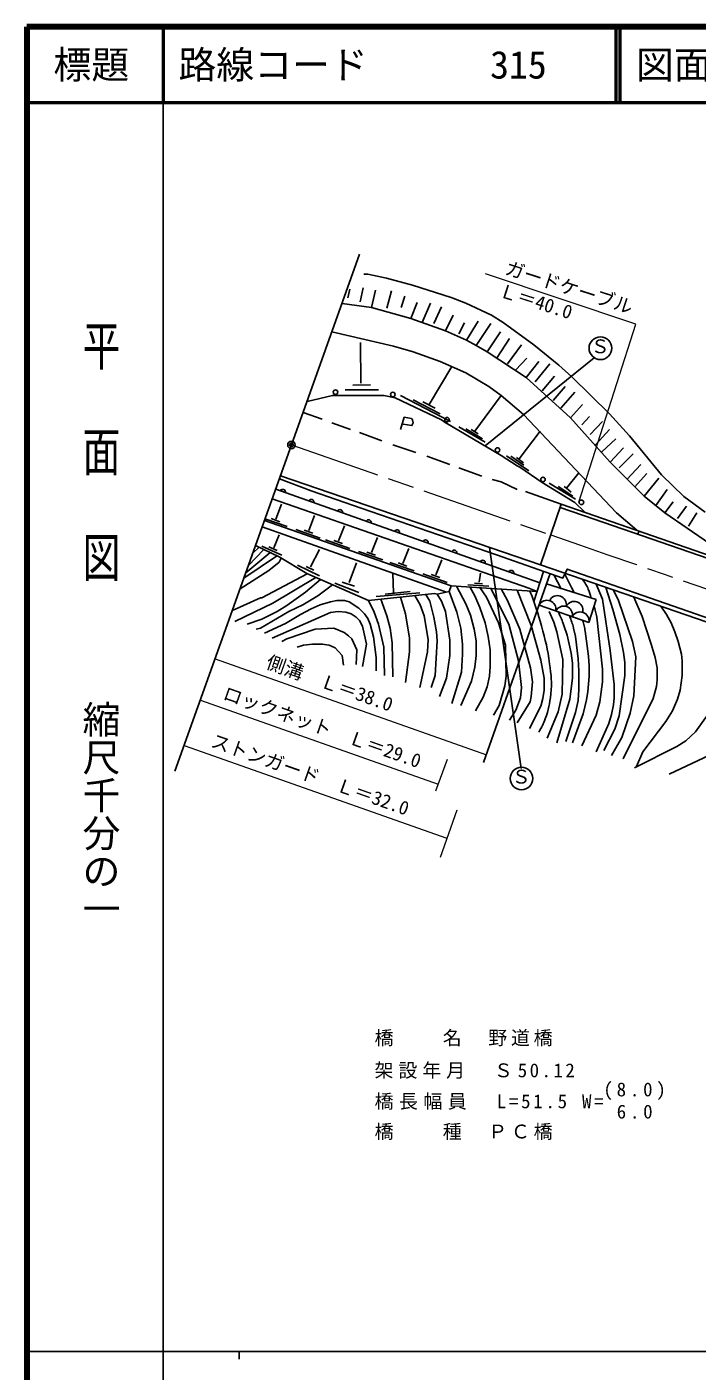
# Model space of a CAD drawing. Units: millimetres, scale not verified. Extents: x 40000 to 680000, y 20000 to 380000.
# Drawn here: x 40000 to 128466, y 202409 to 380000 of the extents above; entities that cross this region are included whole.
import ezdxf
from ezdxf.enums import TextEntityAlignment as Align

# ---------------------------------------------------------------- set-up
doc = ezdxf.new("R2010")
doc.units = ezdxf.units.MM
doc.header["$LTSCALE"] = 1000
doc.header["$PDMODE"] = 32
doc.header["$PDSIZE"] = 500
doc.linetypes.add('CHAIN', pattern=[18.5, 12, -1.5, 3.5, -1.5])
for name, color, linetype, lineweight in [('M-BGD', 7, 'Continuous', 25), ('M-BMK', 2, 'CHAIN', 13), ('M-BMK-SRVR', 3, 'Continuous', 25), ('M-STR-HTXT', 7, 'Continuous', 13), ('M-STR-STR1', 1, 'Continuous', 25), ('M-TTL', 2, 'Continuous', 140), ('M-TTL-BAND', 7, 'Continuous', 25), ('M-TTL-LINE', 7, 'Continuous', 50)]:
    doc.layers.add(name, color=color, linetype=linetype, lineweight=lineweight)
for name, color, linetype in [('M-BMK-HTXT', 7, 'Continuous'), ('M-OTRS', 6, 'Continuous'), ('M-TTL-TXT', 7, 'Continuous')]:
    doc.layers.add(name, color=color, linetype=linetype)
doc.styles.add('@ＭＳ ゴシック', font='')
doc.styles.add('ＭＳ ゴシック', font='')
doc.styles.get('@ＭＳ ゴシック').set_extended_font_data('@MS Gothic')
doc.styles.get('ＭＳ ゴシック').set_extended_font_data('MS Gothic')

msp = doc.modelspace()

# ---------------------------------------------------------------- linework, layer by layer
at = {"layer": 'M-BGD'}
for p, q in [((82619, 345370), (82365, 344184)), ((84397, 345539), (83973, 343676)), ((86005, 345200), (85497, 342914)), ((88122, 345116), (87529, 342830)), ((89900, 344438), (89392, 342914)), ((91509, 343592), (90662, 341475)), ((93287, 343507), (92186, 340967)), ((94726, 342999), (93710, 340798)), ((96250, 341898), (95234, 339866)), ((99552, 341136), (98028, 338596)), ((97774, 340882), (97012, 339443)), ((101245, 340798), (99298, 337919)), ((102515, 339697), (100737, 337072)), ((84090, 332910), (84019, 338299)), ((103701, 338850), (102092, 336310)), ((105309, 338004), (103447, 335464)), ((114890, 336292), (100504, 324666)), ((105987, 336226), (104547, 334702)), ((107595, 335802), (105902, 333686)), ((96081, 335125), (93117, 330130)), ((109035, 335464), (107087, 333093)), ((83036, 332665), (85353, 332700)), ((109627, 333855), (108019, 331908)), ((111067, 332500), (109458, 330638)), ((82018, 332050), (86407, 332068)), ((88630, 330976), (94726, 328098)), ((89307, 331315), (95911, 327844)), ((91001, 330722), (94557, 328860)), ((92271, 330468), (93879, 329622)), ((102600, 331315), (99129, 326574)), ((112337, 331738), (110474, 329622)), ((76460, 329076), (78978, 328182)), ((113353, 330130), (111744, 328352)), ((80248, 327674), (82703, 326828)), ((94726, 328098), (95333, 327666)), ((102600, 323356), (95319, 327674)), ((97012, 327166), (100483, 325134)), ((100145, 325558), (97943, 326912)), ((98621, 326828), (99552, 326235)), ((114284, 328521), (113268, 327420)), ((115977, 327844), (114369, 326150)), ((116918, 326826), (115046, 324796)), ((83889, 326404), (86852, 325304)), ((107765, 326574), (104971, 322933)), ((117755, 325558), (115893, 323864)), ((88291, 324796), (91339, 323780)), ((92779, 323272), (95827, 322171)), ((102600, 323356), (104717, 322002)), ((106243, 321348), (103309, 323335)), ((103870, 323272), (105593, 322076)), ((118771, 324372), (116993, 322510)), ((120041, 323610), (118179, 321748)), ((97012, 321748), (100060, 320647)), ((104624, 323109), (105563, 322425)), ((104717, 322002), (105055, 321832)), ((105055, 321832), (108019, 319800)), ((121057, 322171), (119195, 320224)), ((73328, 320300), (77539, 318700)), ((73472, 320703), (107782, 308928)), ((112337, 317176), (108019, 319800)), ((108950, 319716), (112421, 317599)), ((112845, 321070), (111236, 319038)), ((121819, 320986), (120211, 319208)), ((123428, 320393), (121481, 318022)), ((72842, 318938), (107719, 306563)), ((77539, 318700), (84143, 316414)), ((105817, 318615), (110545, 316966)), ((112083, 318022), (110135, 319292)), ((110905, 319291), (111236, 319038)), ((111236, 319038), (111829, 318530)), ((124529, 318869), (123005, 316752)), ((72852, 314983), (73613, 316961)), ((84143, 316414), (102007, 310233)), ((110389, 316498), (114877, 314974)), ((113655, 315881), (112337, 317176)), ((125291, 317260), (124190, 315821)), ((127069, 316668), (125883, 315059)), ((71358, 314780), (95996, 306169)), ((74350, 313989), (71535, 314975)), ((73378, 314632), (72232, 315042)), ((77205, 313462), (77965, 315440)), ((114877, 314974), (135705, 307778)), ((128423, 315821), (127323, 314043)), ((95379, 305331), (71060, 313943)), ((72575, 311169), (73316, 312877)), ((78702, 312468), (75496, 313591)), ((77731, 313111), (76584, 313521)), ((81144, 312086), (81905, 314063)), ((120800, 313388), (120644, 313004)), ((69218, 308782), (71253, 310973)), ((70674, 311254), (69815, 310455)), ((71014, 311387), (73644, 310186)), ((71935, 311293), (73035, 310810)), ((77453, 308670), (78623, 310940)), ((82642, 311091), (79435, 312214)), ((81671, 311734), (80524, 312144)), ((85497, 310564), (86257, 312542)), ((89636, 309118), (90397, 311095)), ((101076, 311229), (105225, 282039)), ((82543, 306605), (83491, 309203)), ((86994, 309570), (83788, 310693)), ((86023, 310213), (84876, 310623)), ((91134, 308123), (87928, 309246)), ((90163, 308766), (89016, 309176)), ((93989, 307596), (94750, 309574)), ((75727, 308884), (78623, 307462)), ((76867, 308717), (77886, 308225)), ((85074, 304222), (76946, 307778)), ((88291, 307778), (88376, 305238)), ((95487, 306602), (92281, 307725)), ((94516, 307245), (93369, 307655)), ((99700, 306637), (99887, 307842)), ((109050, 307771), (100285, 282794)), ((106911, 304090), (108210, 308065)), ((109555, 307595), (110539, 305781)), ((80636, 306511), (83830, 305259)), ((81619, 306651), (83245, 306090)), ((95996, 306169), (107341, 305407)), ((100975, 306098), (98190, 306297)), ((100156, 306438), (99068, 306508)), ((108570, 306402), (115130, 304336)), ((115164, 306382), (115977, 304391)), ((91847, 305238), (86090, 304730)), ((90577, 305407), (87275, 305068)), ((115130, 304336), (114182, 301317)), ((115977, 304391), (116993, 297618)), ((114182, 301317), (107629, 303622)), ((108950, 302782), (109543, 301343)), ((115215, 302020), (115977, 295162)), ((102261, 301258), (103181, 298300)), ((109543, 301343), (109966, 300073)), ((110897, 300920), (111321, 299650)), ((112167, 300581), (112421, 299480)), ((113691, 300158), (114115, 296856)), ((109966, 300073), (110728, 296432)), ((111321, 299650), (111829, 297279)), ((112421, 299480), (112760, 296517)), ((103181, 298300), (103277, 294231)), ((111829, 297279), (111998, 295924)), ((114115, 296856), (114199, 295586)), ((116993, 297618), (117501, 293130)), ((110728, 296432), (110643, 291860)), ((111998, 295924), (111998, 293977)), ((112760, 296517), (112845, 294908)), ((112845, 294908), (112845, 292453)), ((114199, 295586), (114199, 294231)), ((115977, 295162), (115977, 293469)), ((111998, 293977), (111659, 291183)), ((114199, 294231), (114030, 292199)), ((115977, 293469), (115639, 290844)), ((117501, 293130), (117501, 291352)), ((110643, 291860), (110135, 289490)), ((112845, 292453), (112760, 291014)), ((114030, 292199), (113861, 291098)), ((117501, 291352), (117417, 290421)), ((110135, 289490), (108696, 286018)), ((111659, 291183), (109966, 285426)), ((112760, 291014), (112421, 289405)), ((113861, 291098), (113437, 289236)), ((115639, 290844), (115131, 289066)), ((117417, 290421), (117163, 289151)), ((112421, 289405), (111151, 285595)), ((113437, 289236), (111998, 285426)), ((115131, 289066), (113268, 285002)), ((116824, 287966), (115131, 284240)), ((117163, 289151), (116824, 287966))]:
    msp.add_line(p, q, dxfattribs=at)
for points in [[(84481, 347317), (84989, 347317), (87445, 346809), (90916, 345878), (95996, 344269), (97943, 343507), (101330, 341898), (102854, 340967), (106918, 338004), (110220, 335294), (111913, 333770), (116909, 328860), (119533, 325981), (123767, 320816), (126730, 317938), (129524, 315906)], [(81597, 343472), (85497, 342914), (90662, 341475), (95234, 339866), (98028, 338596), (99298, 337919), (100737, 337072), (105902, 333686), (111744, 328352), (116993, 322510), (121481, 318022), (124190, 315821), (130117, 311757), (135197, 309471)], [(80258, 339720), (88376, 337834), (91001, 337072), (94557, 335802), (97943, 334278), (100991, 332500), (102600, 331315), (105563, 328775), (117840, 315821), (120502, 313492)], [(76974, 330515), (80333, 331315), (87106, 331315), (88630, 330976)], [(89646, 327505), (90831, 327336), (91001, 327674), (90916, 328098), (90747, 328267), (89815, 328436), (89307, 326828)], [(101415, 320224), (102600, 319885), (104717, 318869)], [(72383, 317651), (106241, 305830), (107341, 305407)], [(70185, 311491), (73305, 309979), (76946, 307778)], [(73571, 309819), (73305, 309302), (71951, 308201), (68141, 305764)], [(73026, 310114), (72797, 309979), (68649, 307185)], [(72130, 310549), (71809, 310299), (68903, 307862)], [(102007, 310233), (110728, 307185), (111321, 308370), (162121, 290675), (163052, 289659), (165338, 288728), (197342, 277467), (206909, 274080)], [(67209, 302952), (70850, 304560), (71019, 304560), (76999, 307755)], [(78121, 307264), (72459, 303883), (67463, 301428)], [(78736, 306994), (76777, 305322), (74321, 303544), (73051, 302782), (71019, 301766), (69072, 301089)], [(80334, 306295), (78385, 304814), (76438, 303629), (74575, 302782), (70850, 300581), (70257, 300412)], [(95996, 306169), (95742, 305407), (96758, 302698), (97266, 300581), (97520, 298464), (97520, 297110), (97351, 294739), (96081, 290590)], [(96699, 306122), (97943, 303798), (98536, 302274), (99044, 300412), (99298, 298888), (99298, 296940), (99129, 295416), (98705, 293554), (97266, 290336)], [(98460, 306004), (99129, 304814), (99806, 303290), (100483, 301258), (100907, 299480), (101161, 297702), (101161, 295501), (101076, 294231), (100737, 292792), (100229, 291437), (99213, 289659)], [(99780, 305915), (100653, 304645), (102261, 301258)], [(103701, 288389), (104547, 289744), (105140, 291352), (105309, 292707), (104886, 296263), (103616, 301089), (101253, 305816)], [(102600, 305746), (103447, 304222), (105055, 300412), (106495, 295332), (106749, 293469), (106579, 291522), (106410, 290844), (104717, 288050)], [(104717, 305576), (106579, 300920), (107849, 296348), (108273, 293977), (108273, 292368), (108103, 291268), (107849, 290252), (106325, 287288)], [(116409, 305953), (117332, 303036), (118263, 299734), (118771, 297364), (118941, 296009), (118941, 294316), (118179, 288982), (117586, 287204), (116147, 284410)], [(117443, 305596), (118094, 304222), (119957, 298803), (120380, 296771), (120126, 291606), (119618, 289320), (118517, 286103), (117163, 283732)], [(71358, 299904), (74152, 301174), (76099, 302359), (77539, 303121), (78724, 303629), (80079, 304052), (80925, 304222), (81941, 304222), (82534, 304052), (83804, 303206), (84566, 302444), (84989, 301851), (85328, 301089), (85751, 299396), (86090, 296686), (86090, 294908)], [(85074, 304222), (93795, 305153), (94133, 305068), (95742, 305407)], [(85074, 304222), (85836, 302698), (86429, 301089), (87106, 298041), (87191, 294316)], [(86712, 304397), (87529, 302190), (87953, 300581), (88207, 298634), (88291, 294146)], [(89299, 304673), (89985, 302444), (90493, 299226), (90493, 297448), (89985, 293384)], [(91219, 304878), (91932, 303629), (92440, 302190), (92948, 299057), (92863, 297448), (91847, 292707)], [(92665, 305032), (93202, 304137), (93710, 302020), (94049, 300073), (94133, 298888), (93879, 294316), (93371, 292707)], [(94133, 305068), (94726, 304137), (95234, 302782), (95827, 298972)], [(120127, 304671), (121227, 302105), (122412, 298464), (122920, 296686), (123174, 295332), (123174, 293723), (123089, 292876), (122666, 291268), (118687, 283309)], [(72374, 299226), (80079, 302613), (81095, 302782), (82111, 302698), (82788, 302444), (83465, 302020), (83889, 301597), (84312, 300835), (84820, 298464), (84312, 295501)], [(123664, 303451), (124444, 302359), (125037, 301258), (125545, 300073), (125968, 298803), (126391, 297110), (126476, 296263), (126476, 294316), (126222, 292368), (125883, 291183), (125206, 289659), (124359, 288220), (121311, 284240), (120465, 282293)], [(73644, 298803), (74321, 299142), (78047, 300412), (80502, 300581), (81857, 299988), (82449, 299565), (82873, 299142), (83550, 297702), (83465, 295755)], [(75676, 298041), (76523, 298295), (77708, 298464), (78978, 298464), (79909, 298295), (80671, 297956), (81603, 296940), (81772, 295670)], [(95827, 298972), (95827, 296940), (95403, 293977), (94472, 291522)], [(136499, 299025), (135451, 296940), (128254, 286865), (126984, 285680), (125799, 284918), (120211, 282124)], [(103277, 294231), (103108, 292961), (102346, 290336), (101584, 289066)], [(152492, 293511), (150606, 292030), (149421, 291352), (147304, 290421), (145441, 289998), (140785, 288897), (137059, 287458), (134689, 285934), (124783, 281277)]]:
    msp.add_lwpolyline(points, dxfattribs=at)
for centre, radius in [((115710, 337548), 1500), ((80743, 331746), 300), ((88305, 331427), 300), ((95450, 328108), 300), ((102112, 324098), 300), ((108128, 320210), 300), ((113196, 317179), 300), ((105287, 280698), 1500)]:
    msp.add_circle(centre, radius, dxfattribs=at)
for centre, radius, start, end in [((73773, 318550), 354, 349.26239, 151.66757), ((77543, 317212), 354, 349.26239, 151.66757), ((81313, 315875), 354, 349.26239, 151.66757), ((85083, 314537), 354, 349.26239, 151.66757), ((88852, 313200), 354, 349.26239, 151.66757), ((92622, 311862), 354, 349.26239, 151.66757), ((96392, 310525), 354, 349.26239, 151.66757), ((100162, 309187), 354, 349.26239, 151.66757), ((103931, 307849), 354, 349.26239, 151.66757), ((108665, 303077), 1170, 348.98481, 152.2529), ((110043, 303691), 1166, 348.76983, 152.43069), ((112220, 302925), 1166, 348.76983, 152.43069), ((110849, 302309), 1170, 348.98481, 152.2529), ((113033, 301540), 1170, 348.98481, 152.2529)]:
    msp.add_arc(centre, radius, start, end, dxfattribs=at)
for points, knots in [([(110988, 307705), (111285, 307140), (111361, 306995), (111594, 306537), (111849, 306035), (111928, 305874), (112235, 305247)], [0, 0, 0, 0, 1, 1, 1, 2, 2, 2, 2]), ([(106409, 305470), (107197, 303318), (107423, 302686), (107924, 300856), (108452, 298928), (108758, 297838), (109004, 295854), (109195, 294311), (109349, 293421), (109162, 291878), (109002, 290567), (108905, 289807), (108416, 288581), (108132, 287869), (108007, 287588), (107561, 286814)], [0, 0, 0, 0, 1, 1, 1, 2, 2, 2, 3, 3, 3, 4, 4, 4, 5, 5, 5, 5]), ([(113339, 307012), (113729, 306440), (113870, 306251), (114106, 305710), (114301, 305265), (114357, 305083), (114503, 304533)], [0, 0, 0, 0, 1, 1, 1, 2, 2, 2, 2]), ([(110146, 302737), (110348, 302297), (110403, 302178), (110553, 301814), (110695, 301468), (110738, 301352), (110897, 300920)], [0, 0, 0, 0, 1, 1, 1, 2, 2, 2, 2]), ([(111603, 302224), (111769, 301816), (111816, 301703), (111931, 301362), (112033, 301060), (112063, 300956), (112167, 300581)], [0, 0, 0, 0, 1, 1, 1, 2, 2, 2, 2]), ([(114856, 303465), (114955, 303137), (114982, 303047), (115050, 302776), (115124, 302483), (115143, 302384), (115215, 302020)], [0, 0, 0, 0, 1, 1, 1, 2, 2, 2, 2]), ([(113339, 301613), (113458, 301269), (113494, 301167), (113564, 300873), (113629, 300597), (113644, 300496), (113691, 300158)], [0, 0, 0, 0, 1, 1, 1, 2, 2, 2, 2])]:
    msp.add_open_spline(points, degree=3, knots=knots, dxfattribs=at)
at = {"layer": 'M-BMK'}
msp.add_line((74921, 324763), (109141, 312882), dxfattribs=at)
msp.add_arc((99622356, 287407993), 303852732, 250.88261, 250.89465, dxfattribs=at)
at = {"layer": 'M-BMK-SRVR'}
for p, q in [((83915, 349968), (74921, 324763)), ((74921, 324763), (59539, 281658))]:
    msp.add_line(p, q, dxfattribs=at)
msp.add_circle((74921, 324763), 500, dxfattribs=at)
msp.add_point((74921, 324763), dxfattribs=at)
at = {"layer": 'M-OTRS'}
msp.add_point((74921, 324763), dxfattribs=at)
at = {"layer": 'M-STR-HTXT'}
for p, q in [((120380, 340713), (100548, 347361)), ((112852, 317192), (120380, 340713)), ((64834, 296496), (100649, 283833)), ((62893, 291057), (94282, 279959)), ((60758, 285073), (95448, 272807)), ((95488, 283224), (93943, 279041)), ((96758, 276536), (94557, 270270))]:
    msp.add_line(p, q, dxfattribs=at)
at = {"layer": 'M-STR-STR1'}
for p, q in [((110545, 316966), (107782, 308928)), ((110545, 316966), (161690, 299123)), ((107782, 308928), (158662, 291384))]:
    msp.add_line(p, q, dxfattribs=at)
at = {"layer": 'M-TTL'}
for p, q in [((40000, 380000), (40000, 20000)), ((680000, 380000), (40000, 380000))]:
    msp.add_line(p, q, dxfattribs=at)
at = {"layer": 'M-TTL-BAND'}
for p, q in [((58000, 370000), (58000, 20000)), ((40000, 205000), (579000, 205000)), ((68000, 205000), (68000, 204000))]:
    msp.add_line(p, q, dxfattribs=at)
at = {"layer": 'M-TTL-LINE'}
for p, q in [((58000, 380000), (58000, 370000)), ((117750, 380000), (117750, 370000)), ((118250, 380000), (118250, 370000)), ((40000, 370000), (680000, 370000))]:
    msp.add_line(p, q, dxfattribs=at)

# ---------------------------------------------------------------- texts
at = {"layer": 'M-BGD', "style": 'ＭＳ ゴシック'}
for p in [(114423, 336331), (104000, 279481)]:
    msp.add_text('Ｓ', height=1833, dxfattribs=at).set_placement(p, align=Align.BOTTOM_LEFT)
at = {"layer": 'M-BMK-HTXT', "style": 'ＭＳ ゴシック'}
msp.add_text('ガードケーブル', height=1833, rotation=342.168, dxfattribs=at).set_placement((102808, 346865), align=Align.BOTTOM_LEFT)
at = {"layer": 'M-STR-HTXT', "style": 'ＭＳ ゴシック'}
for s, rotation, p in [('Ｌ＝40.0', 342.168, (101973, 343891)), ('側溝\u3000Ｌ＝38.0', 340.528, (71242, 294827)), ('ロックネット\u3000Ｌ＝29.0', 340.528, (65528, 290698)), ('ストンガード\u3000Ｌ＝32.0', 340.528, (63944, 284426))]:
    msp.add_text(s, height=1833, rotation=rotation, dxfattribs=at).set_placement(p, align=Align.BOTTOM_LEFT)
at = {"layer": 'M-STR-STR1', "char_height": 1833, "attachment_point": 7, "style": 'ＭＳ ゴシック'}
for s, insert in [('\\T1.2;橋\u3000\u3000名\u3000野道橋', (85889, 245321)), ('\\T1.26;架設年月\u3000Ｓ50.12', (85889, 241026)), ('\\T1.4;(8.0)', (116101, 238221)), ('\\T1.29;橋長幅員\u3000L=51.5\\~W=', (85889, 236928)), ('\\T1.4;6.0', (117855, 235747)), ('\\T1.2;橋\u3000\u3000種\u3000ＰＣ橋', (85889, 232948))]:
    msp.add_mtext(s, dxfattribs=dict(at, insert=insert))
at = {"layer": 'M-TTL-BAND', "style": '@ＭＳ ゴシック', "width": 1.4}
msp.add_text('平  面  図', height=3666, rotation=270, dxfattribs=at).set_placement((49777, 306475), align=Align.MIDDLE_RIGHT)
at = {"layer": 'M-TTL-BAND', "style": '@ＭＳ ゴシック'}
msp.add_text('縮尺千分の一', height=3666, rotation=270, dxfattribs=at).set_placement((49777, 261030), align=Align.MIDDLE_RIGHT)
at = {"layer": 'M-TTL-TXT', "style": 'ＭＳ ゴシック'}
msp.add_text('標題', height=3666, dxfattribs=at).set_placement((48500, 375000), align=Align.MIDDLE_CENTER)
for s, p in [('路線コード', (60000, 375000)), ('315', (101142, 375000)), ('図面コード', (120380, 375000))]:
    msp.add_text(s, height=3666, dxfattribs=at).set_placement(p, align=Align.MIDDLE_LEFT)

doc.saveas('drawing.dxf')
